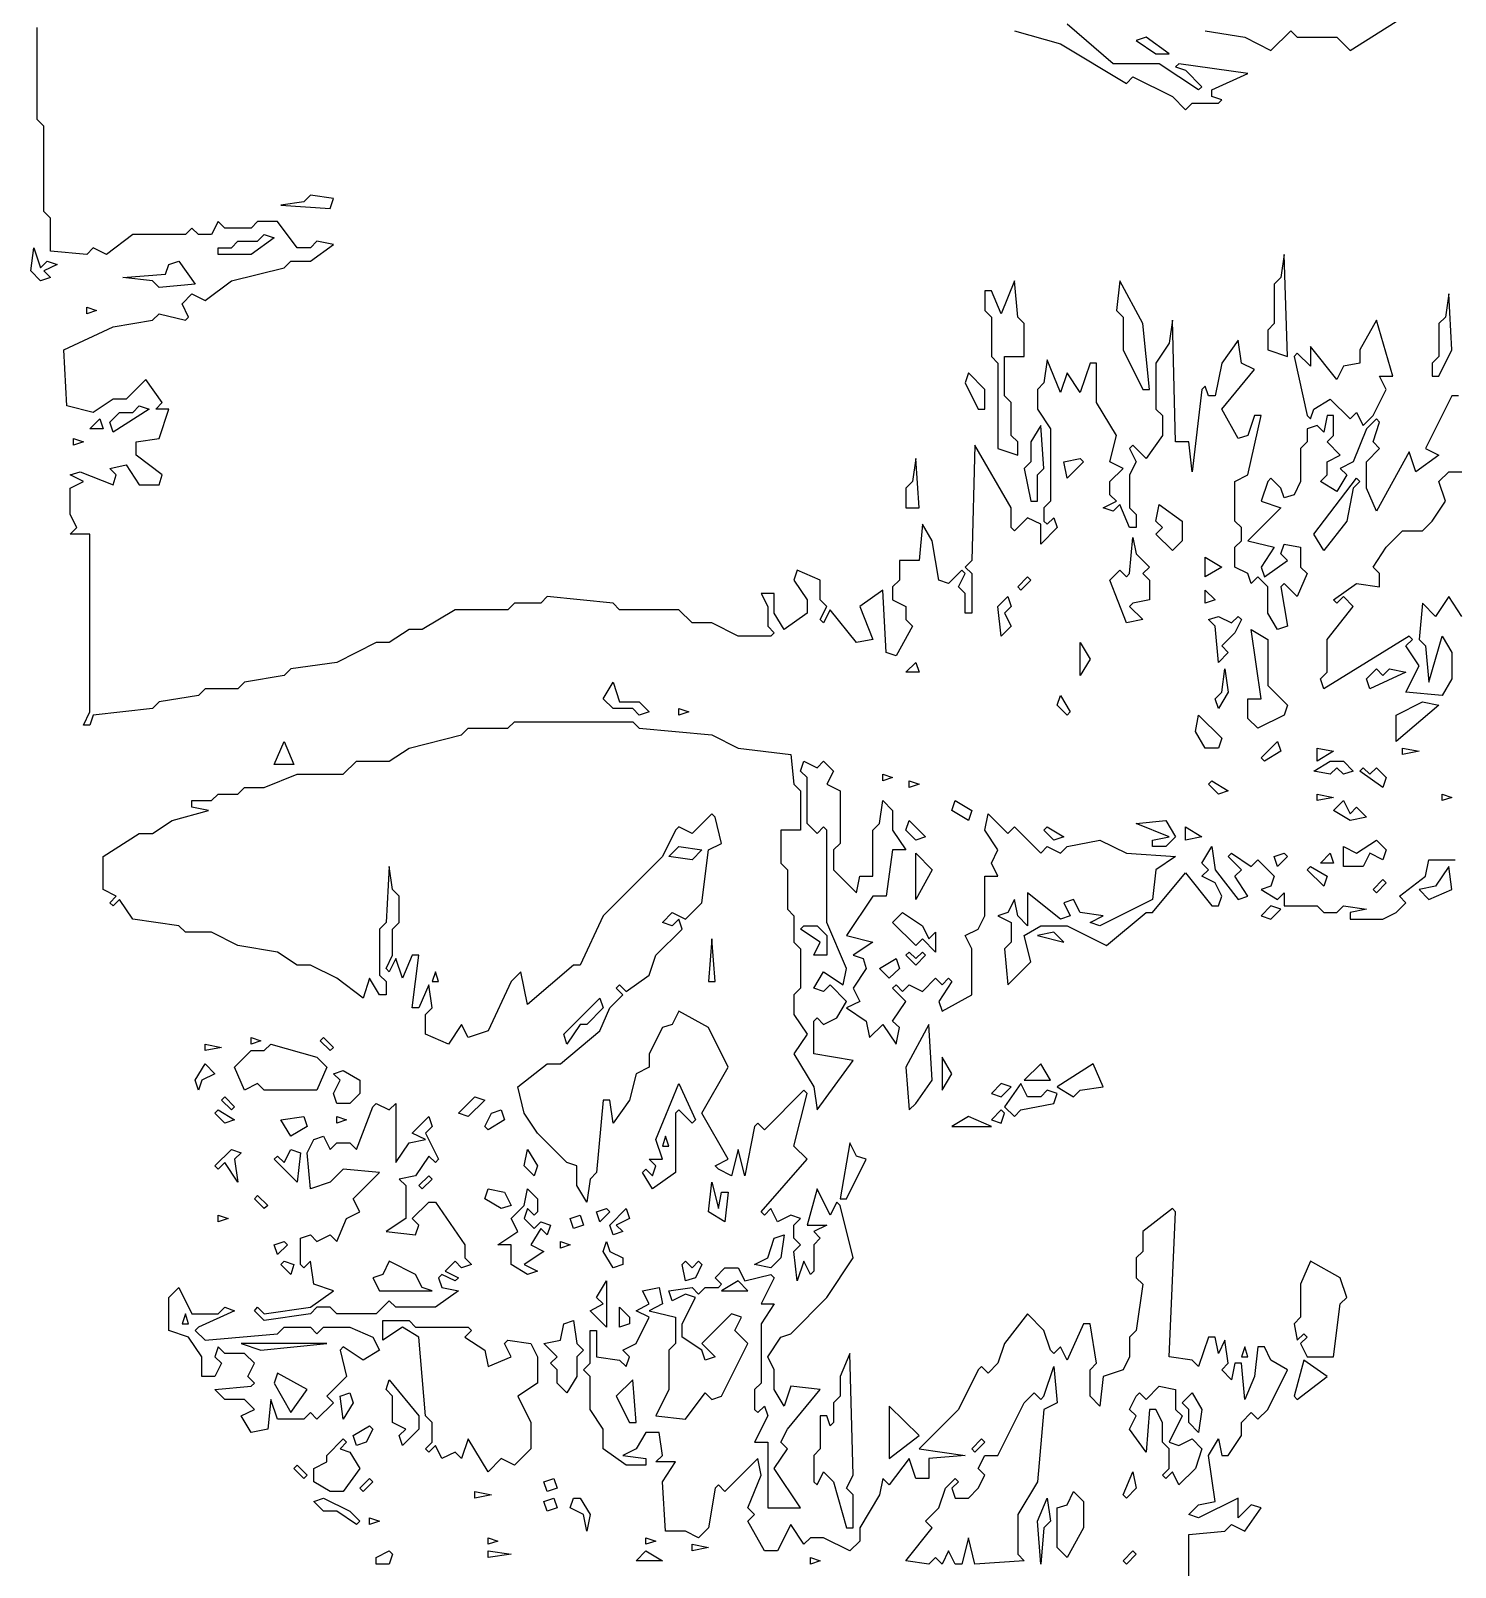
# Model space of a CAD drawing. Header units: millimetres. Extents: x -1861 to 1860, y -2 to 9002.
# Drawn here: x 72 to 1026, y 3272 to 4300 of the extents above; entities that cross this region are included whole.
import ezdxf

# ---------------------------------------------------------------- set-up
doc = ezdxf.new("R2010")
doc.units = ezdxf.units.MM
doc.layers.add('ALMOND-DRAW-PROFILE', color=7, linetype='Continuous', lineweight=25)

msp = doc.modelspace()

# ---------------------------------------------------------------- linework, layer by layer
at = {"layer": 'ALMOND-DRAW-PROFILE'}
for points in [[(858.3, 4299.7), (884.7, 4295.3), (902.3, 4286.4), (915.5, 4299.7), (919.9, 4295.3), (946.4, 4295.3), (955.2, 4286.4), (990.4, 4308.5)], [(1027.8, 4055.3), (1023.4, 4055.3), (1005.8, 4020.1), (1014.6, 4015.7), (999.2, 4004.6), (994.8, 4017.9), (972.8, 3978.2), (966.2, 3993.6), (966.2, 4011.3), (975, 4020.1), (970.6, 4024.5), (975, 4037.7), (972.8, 4039.9), (966.2, 4033.3), (957.4, 4011.3), (948.6, 4006.8), (953, 4002.4), (946.4, 3991.4), (935.4, 3998), (939.8, 4002.4), (939.8, 4011.3), (948.6, 4015.7), (939.8, 4024.5), (944.2, 4028.9), (944.2, 4042.1), (939.8, 4042.1), (937.6, 4031.1), (933.2, 4035.5), (926.5, 4033.3), (926.5, 4024.5), (922.1, 4020.1), (922.1, 3998), (917.7, 3989.2), (911.1, 3987), (908.9, 3993.6), (902.3, 4000.2), (900.1, 3998), (895.7, 3984.8), (908.9, 3980.4), (886.9, 3958.4), (904.5, 3954), (895.7, 3940.8), (897.9, 3934.2), (913.3, 3945.2), (908.9, 3949.6), (911.1, 3956.2), (922.1, 3954), (922.1, 3940.8), (926.5, 3936.4), (919.9, 3921), (911.1, 3929.8), (908.9, 3927.6), (913.3, 3901.2), (906.7, 3899), (900.1, 3910), (900.1, 3927.6), (893.5, 3934.2), (889.1, 3929.8), (886.9, 3936.4), (878.1, 3940.8), (878.1, 3954), (882.5, 3958.4), (882.5, 3967.2), (878.1, 3971.6), (878.1, 3998), (886.9, 4002.4), (895.7, 4042.1), (891.3, 4042.1), (886.9, 4028.9), (880.3, 4026.7), (869.3, 4046.5), (891.3, 4072.9), (882.5, 4077.3), (880.3, 4092.7), (869.3, 4077.3), (864.9, 4055.3), (860.5, 4055.3), (858.3, 4061.9), (856.1, 4059.7), (849.5, 4004.6), (847.3, 4024.5), (838.5, 4024.5), (836.3, 4105.9), (834.1, 4090.5), (825.3, 4077.3), (825.3, 4046.5), (829.7, 4042.1), (829.7, 4028.9), (818.7, 4013.5), (809.9, 4022.3), (807.7, 4020.1), (812.1, 4011.3), (807.7, 4002.4), (807.7, 3980.4), (812.1, 3976), (812.1, 3967.2), (807.7, 3967.2), (801.1, 3982.6), (796.7, 3978.2), (790, 3980.4), (798.9, 3984.8), (794.5, 3989.2), (794.5, 3998), (803.3, 4006.8), (794.5, 4011.3), (798.9, 4028.9), (785.6, 4050.9), (785.6, 4077.3), (781.2, 4077.3), (774.6, 4057.5), (765.8, 4070.7), (761.4, 4057.5), (752.6, 4079.5), (750.4, 4064.1), (746, 4059.7), (746, 4046.5), (754.8, 4033.3), (754.8, 3984.8), (750.4, 3980.4), (750.4, 3971.6), (752.6, 3969.4), (757, 3973.8), (759.2, 3967.2), (748.2, 3956.2), (748.2, 3969.4), (739.4, 3973.8), (730.6, 3965), (728.4, 3967.2), (728.4, 3980.4), (704.2, 4022.3), (702, 3945.2), (697.6, 3940.8), (702, 3936.4), (702, 3910), (697.6, 3910), (697.6, 3923.2), (693.2, 3927.6), (697.6, 3936.4), (695.4, 3938.6), (686.6, 3929.8), (680, 3932), (675.6, 3958.4), (669, 3969.4), (666.8, 3945.2), (653.6, 3945.2), (653.6, 3932), (649.1, 3927.6), (649.1, 3918.8), (658, 3914.4), (658, 3905.6), (662.4, 3901.2), (651.4, 3881.4), (644.7, 3883.6), (642.5, 3925.4), (627.1, 3914.4), (635.9, 3892.4), (624.9, 3890.2), (607.3, 3912.2), (602.9, 3903.4), (600.7, 3905.6), (605.1, 3914.4), (600.7, 3918.8), (600.7, 3932), (585.3, 3938.6), (583.1, 3932), (591.9, 3918.8), (591.9, 3910), (576.5, 3899), (569.9, 3910), (569.9, 3923.2), (561.1, 3923.2), (565.5, 3914.4), (565.5, 3901.2), (569.9, 3896.8), (567.7, 3894.6), (545.7, 3894.6), (528.1, 3903.4), (514.9, 3903.4), (506, 3912.2), (466.4, 3912.2), (462, 3916.6), (418, 3921), (413.6, 3916.6), (396, 3916.6), (391.6, 3912.2), (356.3, 3912.2), (334.3, 3899), (325.5, 3899), (312.3, 3890.2), (303.5, 3890.2), (277.1, 3877), (246.3, 3872.6), (241.9, 3868.2), (215.4, 3863.7), (211, 3859.3), (189, 3859.3), (184.6, 3854.9), (158.2, 3850.5), (153.8, 3846.1), (114.2, 3841.7), (112, 3835.1), (107.6, 3835.1), (112, 3843.9), (112, 3962.8), (98.8, 3962.8), (103.2, 3967.2), (98.8, 3976), (98.8, 3993.6), (107.6, 3998), (98.8, 4002.4), (105.4, 4004.6), (127.4, 3995.8), (129.6, 4002.4), (125.2, 4006.8), (136.2, 4009.1), (145, 3995.8), (158.2, 3995.8), (160.4, 4002.4), (142.8, 4015.7), (142.8, 4024.5), (158.2, 4026.7), (164.8, 4046.5), (156, 4046.5), (160.4, 4050.9), (149.4, 4066.3), (136.2, 4053.1), (127.4, 4053.1), (114.2, 4044.3), (96.6, 4048.7), (94.4, 4086.1), (127.4, 4101.5), (153.8, 4105.9), (158.2, 4110.3), (175.8, 4105.9), (178, 4108.1), (173.6, 4116.9), (180.2, 4123.5), (189, 4119.1), (206.6, 4132.3), (241.9, 4141.1), (246.3, 4145.5), (259.5, 4145.5), (274.9, 4156.6), (263.9, 4158.8), (259.5, 4154.4), (250.7, 4154.4), (237.5, 4172), (224.2, 4172), (219.8, 4167.6), (202.2, 4167.6), (197.8, 4172), (193.4, 4163.2), (184.6, 4163.2), (180.2, 4167.6), (175.8, 4163.2), (140.6, 4163.2), (123, 4150), (114.2, 4154.4), (109.8, 4150), (85.5, 4152.2), (85.5, 4174.2), (81.1, 4178.6), (81.1, 4235.8), (76.7, 4240.2), (76.7, 4301.9)], [(730.6, 4299.7), (761.4, 4290.9), (805.5, 4264.4), (809.9, 4268.8), (836.3, 4255.6), (845.1, 4246.8), (849.5, 4251.2), (867.1, 4251.2), (869.3, 4253.4), (862.7, 4255.6), (862.7, 4260), (886.9, 4271), (840.7, 4277.6), (838.5, 4275.4), (845.1, 4273.2), (856.1, 4262.2), (853.9, 4260), (827.5, 4277.6), (796.7, 4277.6), (765.8, 4304.1)], [(1030, 3907.8), (1021.2, 3921), (1012.4, 3907.8), (1003.6, 3916.6), (1001.4, 3892.4), (1005.8, 3888), (1008, 3863.7), (1016.8, 3894.6), (1023.4, 3883.6), (1023.4, 3865.9), (1016.8, 3854.9), (992.6, 3857.1), (1001.4, 3874.8), (992.6, 3888), (997, 3892.4), (994.8, 3894.6), (937.6, 3859.3), (935.4, 3865.9), (939.8, 3870.4), (939.8, 3892.4), (957.4, 3914.4), (950.8, 3921), (946.4, 3916.6), (944.2, 3918.8), (959.6, 3929.8), (975, 3927.6), (975, 3936.4), (970.6, 3940.8), (979.4, 3954), (990.4, 3965), (1003.6, 3965), (1010.2, 3971.6), (1019, 3984.8), (1014.6, 3998), (1021.2, 4004.6), (1030, 4004.6)], [(847.3, 3258.3), (847.3, 3293.5), (871.5, 3295.7), (875.9, 3300.1), (884.7, 3295.7), (895.7, 3311.2), (889.1, 3313.4), (880.3, 3304.5), (880.3, 3317.8), (853.9, 3304.5), (847.3, 3306.8), (853.9, 3313.4), (864.9, 3315.6), (860.5, 3346.4), (867.1, 3357.4), (869.3, 3346.4), (873.7, 3346.4), (882.5, 3359.6), (882.5, 3368.4), (889.1, 3375), (893.5, 3370.6), (900.1, 3377.2), (913.3, 3403.6), (902.3, 3410.2), (897.9, 3419), (893.5, 3419), (891.3, 3399.2), (884.7, 3383.8), (882.5, 3408), (878.1, 3408), (875.9, 3397), (869.3, 3403.6), (873.7, 3408), (871.5, 3423.4), (867.1, 3414.6), (864.9, 3425.6), (860.5, 3425.6), (853.9, 3405.8), (849.5, 3410.2), (834.1, 3412.4), (838.5, 3509.3), (836.3, 3511.5), (816.5, 3496.1), (816.5, 3482.9), (812.1, 3478.5), (812.1, 3465.3), (816.5, 3460.9), (812.1, 3430), (807.7, 3425.6), (807.7, 3412.4), (803.3, 3403.6), (790, 3399.2), (787.8, 3379.4), (781.2, 3386), (781.2, 3403.6), (785.6, 3408), (781.2, 3434.4), (776.8, 3434.4), (765.8, 3410.2), (761.4, 3419), (757, 3414.6), (754.8, 3416.8), (750.4, 3430), (739.4, 3441), (724, 3421.2), (719.6, 3408), (713, 3401.4), (708.6, 3405.8), (706.4, 3403.6), (693.2, 3377.2), (666.8, 3350.8), (697.6, 3346.4), (673.4, 3344.2), (673.4, 3331), (664.6, 3331), (660.2, 3344.2), (646.9, 3326.6), (642.5, 3331), (640.3, 3320), (627.1, 3297.9), (627.1, 3289.1), (620.5, 3282.5), (602.9, 3291.3), (594.1, 3291.3), (589.7, 3286.9), (580.9, 3300.1), (572.1, 3282.5), (563.3, 3282.5), (552.3, 3302.3), (556.7, 3306.8), (552.3, 3311.2), (561.1, 3333.2), (558.9, 3344.2), (536.9, 3322.2), (532.5, 3326.6), (530.3, 3324.4), (525.9, 3297.9), (519.3, 3291.3), (510.5, 3295.7), (497.2, 3295.7), (495, 3328.8), (503.8, 3342), (490.6, 3342), (495, 3346.4), (492.8, 3361.8), (484, 3361.8), (477.4, 3350.8), (468.6, 3346.4), (484, 3344.2), (484, 3339.8), (470.8, 3339.8), (455.4, 3350.8), (455.4, 3364), (446.6, 3377.2), (446.6, 3399.2), (442.2, 3403.6), (446.6, 3408), (446.6, 3430), (451, 3430), (451, 3412.4), (466.4, 3410.2), (470.8, 3405.8), (473, 3412.4), (468.6, 3416.8), (477.4, 3421.2), (486.2, 3438.8), (477.4, 3443.2), (486.2, 3447.7), (481.8, 3456.5), (492.8, 3458.7), (495, 3447.7), (486.2, 3443.2), (503.8, 3438.8), (503.8, 3421.2), (499.4, 3416.8), (499.4, 3390.4), (490.6, 3372.8), (510.5, 3370.6), (523.7, 3388.2), (528.1, 3383.8), (534.7, 3386), (552.3, 3421.2), (543.5, 3430), (547.9, 3438.8), (541.3, 3441), (521.5, 3421.2), (530.3, 3412.4), (523.7, 3410.2), (521.5, 3416.8), (508.2, 3425.6), (508.2, 3434.4), (517.1, 3452.1), (510.5, 3454.3), (501.6, 3449.9), (499.4, 3456.5), (514.9, 3458.7), (519.3, 3454.3), (523.7, 3458.7), (532.5, 3458.7), (534.7, 3460.9), (530.3, 3465.3), (536.9, 3471.9), (545.7, 3471.9), (550.1, 3463.1), (567.7, 3467.5), (569.9, 3465.3), (561.1, 3447.7), (569.9, 3447.7), (561.1, 3434.4), (561.1, 3394.8), (556.7, 3390.4), (556.7, 3377.2), (558.9, 3375), (563.3, 3379.4), (565.5, 3372.8), (556.7, 3355.2), (565.5, 3355.2), (565.5, 3311.2), (587.5, 3311.2), (569.9, 3337.6), (578.7, 3350.8), (574.3, 3355.2), (578.7, 3364), (600.7, 3390.4), (580.9, 3392.6), (576.5, 3379.4), (569.9, 3390.4), (569.9, 3403.6), (565.5, 3412.4), (574.3, 3425.6), (580.9, 3427.8), (605.1, 3452.1), (622.7, 3478.5), (613.9, 3513.7), (611.7, 3515.9), (607.3, 3507.1), (598.5, 3524.7), (591.9, 3500.5), (605.1, 3500.5), (596.3, 3496.1), (600.7, 3491.7), (596.3, 3487.3), (596.3, 3469.7), (594.1, 3467.5), (589.7, 3476.3), (585.3, 3463.1), (583.1, 3482.9), (587.5, 3487.3), (583.1, 3491.7), (583.1, 3500.5), (587.5, 3504.9), (580.9, 3507.1), (572.1, 3502.7), (567.7, 3511.5), (563.3, 3507.1), (561.1, 3509.3), (591.9, 3544.5), (583.1, 3553.3), (591.9, 3588.6), (589.7, 3590.8), (563.3, 3564.3), (558.9, 3568.7), (556.7, 3566.5), (550.1, 3533.5), (545.7, 3551.1), (541.3, 3533.5), (532.5, 3537.9), (530.3, 3540.1), (539.1, 3544.5), (521.5, 3575.3), (539.1, 3606.2), (525.9, 3632.6), (506, 3643.6), (501.6, 3634.8), (495, 3632.6), (486.2, 3615), (486.2, 3606.2), (477.4, 3601.8), (473, 3584.1), (462, 3568.7), (459.8, 3584.1), (455.4, 3584.1), (451, 3535.7), (446.6, 3531.3), (444.4, 3515.9), (437.8, 3526.9), (437.8, 3540.1), (431.2, 3542.3), (411.4, 3562.1), (402.6, 3575.3), (398.2, 3593), (418, 3608.4), (426.8, 3608.4), (453.2, 3630.4), (459.8, 3645.8), (468.6, 3654.6), (464.2, 3659), (466.4, 3661.2), (470.8, 3656.8), (486.2, 3667.8), (490.6, 3681), (508.2, 3698.6), (506, 3705.2), (501.6, 3700.8), (495, 3703), (501.6, 3709.6), (510.5, 3705.2), (521.5, 3716.2), (525.9, 3751.5), (534.7, 3755.9), (530.3, 3773.5), (528.1, 3775.7), (514.9, 3762.5), (506, 3766.9), (503.8, 3764.7), (495, 3747.1), (455.4, 3707.4), (440, 3674.4), (435.6, 3674.4), (404.8, 3648), (400.4, 3670), (393.8, 3663.4), (378.4, 3630.4), (365.1, 3626), (360.7, 3634.8), (351.9, 3621.6), (336.5, 3628.2), (336.5, 3641.4), (340.9, 3645.8), (338.7, 3661.2), (332.1, 3645.8), (327.7, 3645.8), (332.1, 3681), (327.7, 3681), (321.1, 3665.6), (316.7, 3678.8), (312.3, 3670), (310.1, 3672.2), (314.5, 3681), (314.5, 3698.6), (318.9, 3703), (318.9, 3720.6), (314.5, 3725), (312.3, 3740.5), (310.1, 3703), (305.7, 3698.6), (305.7, 3667.8), (310.1, 3663.4), (310.1, 3654.6), (305.7, 3654.6), (299.1, 3665.6), (294.7, 3652.4), (277.1, 3665.6), (259.5, 3674.4), (250.7, 3674.4), (237.5, 3683.2), (211, 3687.6), (193.4, 3696.4), (175.8, 3696.4), (171.4, 3700.8), (140.6, 3705.2), (131.8, 3718.4), (127.4, 3714), (125.2, 3716.2), (129.6, 3720.6), (120.8, 3725), (120.8, 3747.1), (145, 3762.5), (153.8, 3762.5), (167, 3771.3), (191.2, 3777.9), (180.2, 3780.1), (180.2, 3784.5), (193.4, 3784.5), (197.8, 3788.9), (211, 3788.9), (215.4, 3793.3), (228.6, 3793.3), (250.7, 3802.1), (281.5, 3802.1), (290.3, 3810.9), (312.3, 3810.9), (325.5, 3819.7), (360.7, 3828.5), (365.1, 3832.9), (391.6, 3832.9), (396, 3837.3), (475.2, 3837.3), (479.6, 3832.9), (528.1, 3828.5), (545.7, 3819.7), (580.9, 3815.3), (583.1, 3795.5), (587.5, 3791.1), (587.5, 3764.7), (574.3, 3764.7), (574.3, 3742.7), (578.7, 3738.3), (578.7, 3711.8), (583.1, 3707.4), (583.1, 3689.8), (587.5, 3685.4), (587.5, 3659), (583.1, 3654.6), (583.1, 3641.4), (591.9, 3628.2), (583.1, 3615), (596.3, 3593), (598.5, 3577.5), (622.7, 3610.6), (596.3, 3615), (596.3, 3637), (598.5, 3639.2), (602.9, 3634.8), (611.7, 3639.2), (618.3, 3650.2), (607.3, 3661.2), (602.9, 3656.8), (596.3, 3659), (602.9, 3670), (616.1, 3661.2), (618.3, 3672.2), (605.1, 3703), (605.1, 3764.7), (602.9, 3766.9), (598.5, 3762.5), (591.9, 3769.1), (591.9, 3799.9), (587.5, 3804.3), (589.7, 3810.9), (598.5, 3806.5), (602.9, 3810.9), (609.5, 3804.3), (605.1, 3795.5), (613.9, 3791.1), (613.9, 3755.9), (609.5, 3751.5), (609.5, 3738.3), (624.9, 3722.8), (627.1, 3733.9), (635.9, 3733.9), (635.9, 3764.7), (640.3, 3769.1), (642.5, 3784.5), (649.1, 3777.9), (649.1, 3764.7), (658, 3751.5), (649.1, 3751.5), (644.7, 3720.6), (635.9, 3720.6), (618.3, 3694.2), (635.9, 3689.8), (622.7, 3681), (629.3, 3678.8), (631.5, 3672.2), (622.7, 3659), (627.1, 3650.2), (618.3, 3645.8), (631.5, 3637), (633.7, 3626), (642.5, 3634.8), (651.4, 3621.6), (653.6, 3632.6), (649.1, 3637), (658, 3650.2), (649.1, 3659), (651.4, 3661.2), (655.8, 3656.8), (660.2, 3661.2), (669, 3656.8), (677.8, 3665.6), (682.2, 3661.2), (686.6, 3665.6), (688.8, 3663.4), (680, 3650.2), (682.2, 3643.6), (702, 3654.6), (702, 3685.4), (697.6, 3694.2), (706.4, 3698.6), (710.8, 3707.4), (710.8, 3733.9), (719.6, 3733.9), (715.2, 3742.7), (719.6, 3751.5), (710.8, 3764.7), (713, 3775.7), (726.2, 3762.5), (730.6, 3766.9), (748.2, 3749.3), (752.6, 3753.7), (761.4, 3749.3), (765.8, 3753.7), (787.8, 3758.1), (805.5, 3749.3), (838.5, 3747.1), (825.3, 3738.3), (823.1, 3718.4), (787.8, 3700.8), (781.2, 3703), (790, 3707.4), (774.6, 3709.6), (770.2, 3718.4), (763.6, 3716.2), (768, 3707.4), (761.4, 3705.2), (739.4, 3722.8), (739.4, 3700.8), (732.8, 3707.4), (730.6, 3718.4), (726.2, 3709.6), (719.6, 3707.4), (728.4, 3703), (728.4, 3689.8), (724, 3685.4), (726.2, 3661.2), (741.6, 3676.6), (737.2, 3694.2), (748.2, 3700.8), (765.8, 3700.8), (792.3, 3687.6), (818.7, 3709.6), (823.1, 3709.6), (845.1, 3736.1), (862.7, 3714), (867.1, 3714), (869.3, 3720.6), (864.9, 3729.5), (856.1, 3733.9), (860.5, 3738.3), (856.1, 3742.7), (862.7, 3753.7), (864.9, 3738.3), (880.3, 3718.4), (886.9, 3720.6), (878.1, 3733.9), (882.5, 3738.3), (873.7, 3747.1), (875.9, 3749.3), (889.1, 3740.5), (893.5, 3744.9), (904.5, 3733.9), (902.3, 3727.3), (895.7, 3725), (906.7, 3718.4), (911.1, 3722.8), (911.1, 3714), (933.2, 3714), (937.6, 3709.6), (946.4, 3709.6), (950.8, 3714), (966.2, 3711.8), (955.2, 3709.6), (955.2, 3705.2), (977.2, 3705.2), (986, 3709.6), (992.6, 3716.2), (988.2, 3720.6), (1005.8, 3733.9), (1008, 3744.9), (1025.6, 3744.9)]]:
    msp.add_lwpolyline(points, dxfattribs=at)
for points in [[(825.3, 4284.2), (834.1, 4284.2), (818.7, 4295.3), (812.1, 4293.1)], [(239.7, 4183), (272.7, 4180.8), (274.9, 4187.4), (259.5, 4189.6), (255.1, 4185.2)], [(78.9, 4132.3), (72.3, 4138.9), (74.5, 4154.4), (78.9, 4141.1), (83.3, 4145.5), (90, 4143.3), (81.1, 4138.9), (85.5, 4134.5)], [(197.8, 4150), (197.8, 4154.4), (206.6, 4154.4), (211, 4158.8), (224.2, 4158.8), (228.6, 4163.2), (235.3, 4161), (219.8, 4150)], [(158.2, 4127.9), (153.8, 4132.3), (134, 4134.5), (162.6, 4136.7), (164.8, 4143.3), (171.4, 4145.5), (182.4, 4130.1)], [(913.3, 4081.7), (911.1, 4150), (908.9, 4134.5), (904.5, 4130.1), (904.5, 4103.7), (900.1, 4099.3), (900.1, 4086.1)], [(732.8, 4015.7), (732.8, 4024.5), (728.4, 4028.9), (728.4, 4050.9), (724, 4055.3), (724, 4081.7), (737.2, 4081.7), (737.2, 4103.7), (732.8, 4108.1), (730.6, 4132.3), (721.8, 4110.3), (715.2, 4125.7), (710.8, 4125.7), (710.8, 4112.5), (715.2, 4108.1), (715.2, 4081.7), (719.6, 4077.3), (719.6, 4020.1)], [(816.5, 4059.7), (820.9, 4059.7), (816.5, 4103.7), (801.1, 4132.3), (798.9, 4112.5), (803.3, 4108.1), (803.3, 4086.1)], [(1010.2, 4068.5), (1014.6, 4068.5), (1023.4, 4086.1), (1021.2, 4123.5), (1019, 4108.1), (1014.6, 4103.7), (1014.6, 4081.7), (1010.2, 4077.3)], [(109.8, 4110.3), (109.8, 4114.7), (116.4, 4112.5)], [(964, 4035.5), (970.6, 4042.1), (979.4, 4059.7), (975, 4068.5), (983.8, 4068.5), (972.8, 4105.9), (961.8, 4086.1), (961.8, 4077.3), (950.8, 4075.1), (946.4, 4066.3), (928.7, 4088.3), (928.7, 4075.1), (919.9, 4083.9), (917.7, 4081.7), (926.5, 4042.1), (928.7, 4039.9), (930.9, 4046.5), (942, 4053.1), (955.2, 4039.9), (959.6, 4044.3)], [(706.4, 4046.5), (710.8, 4046.5), (710.8, 4059.7), (699.8, 4070.7), (697.6, 4064.1)], [(127.4, 4031.1), (125.2, 4037.7), (131.8, 4044.3), (140.6, 4044.3), (145, 4048.7), (151.6, 4046.5)], [(112, 4033.3), (118.6, 4039.9), (120.8, 4033.3)], [(741.6, 3984.8), (746, 3984.8), (746, 4002.4), (750.4, 4006.8), (748.2, 4035.5), (741.6, 4024.5), (741.6, 4011.3), (737.2, 4006.8)], [(101, 4022.3), (101, 4026.7), (107.6, 4024.5)], [(658, 3980.4), (666.8, 3980.4), (664.6, 4013.5), (662.4, 3998), (658, 3993.6)], [(765.8, 4000.2), (763.6, 4011.3), (774.6, 4013.5), (776.8, 4011.3)], [(937.6, 3951.8), (930.9, 3962.8), (959.6, 4000.2), (961.8, 3998), (957.4, 3993.6), (953, 3971.6)], [(836.3, 3951.8), (825.3, 3962.8), (829.7, 3967.2), (825.3, 3971.6), (827.5, 3982.6), (842.9, 3971.6), (842.9, 3958.4)], [(805.5, 3903.4), (794.5, 3932), (801.1, 3938.6), (805.5, 3934.2), (807.7, 3936.4), (809.9, 3960.6), (812.1, 3949.6), (820.9, 3940.8), (816.5, 3936.4), (820.9, 3932), (820.9, 3918.8), (809.9, 3916.6), (807.7, 3914.4), (816.5, 3905.6)], [(858.3, 3934.2), (858.3, 3947.4), (869.3, 3940.8)], [(735, 3925.4), (732.8, 3927.6), (739.4, 3934.2), (741.6, 3932)], [(721.8, 3894.6), (719.6, 3914.4), (726.2, 3921), (728.4, 3914.4), (724, 3910), (728.4, 3901.2)], [(858.3, 3916.6), (858.3, 3925.4), (864.9, 3918.8)], [(867.1, 3877), (864.9, 3901.2), (860.5, 3905.6), (867.1, 3907.8), (875.9, 3903.4), (880.3, 3907.8), (882.5, 3905.6), (878.1, 3896.8), (869.3, 3888), (873.7, 3883.6)], [(893.5, 3832.9), (886.9, 3839.5), (886.9, 3852.7), (895.7, 3852.7), (889.1, 3899), (900.1, 3892.4), (900.1, 3861.5), (913.3, 3848.3), (911.1, 3841.7)], [(774.6, 3868.2), (774.6, 3890.2), (781.2, 3879.2)], [(658, 3870.4), (664.6, 3877), (666.8, 3870.4)], [(867.1, 3846.1), (864.9, 3852.7), (869.3, 3857.1), (871.5, 3872.6), (873.7, 3857.1)], [(968.4, 3859.3), (966.2, 3865.9), (972.8, 3872.6), (977.2, 3868.2), (981.6, 3872.6), (992.6, 3870.4)], [(479.6, 3841.7), (475.2, 3846.1), (462, 3846.1), (455.4, 3852.7), (462, 3863.7), (466.4, 3850.5), (479.6, 3850.5), (486.2, 3843.9)], [(506, 3841.7), (506, 3846.1), (512.7, 3843.9)], [(765.8, 3841.7), (759.2, 3848.3), (761.4, 3854.9), (768, 3843.9)], [(986, 3824.1), (986, 3841.7), (1003.6, 3850.5), (1014.6, 3848.3)], [(858.3, 3819.7), (851.7, 3830.7), (853.9, 3841.7), (869.3, 3826.3), (867.1, 3819.7)], [(235.3, 3808.7), (241.9, 3824.1), (248.5, 3808.7)], [(897.9, 3810.9), (895.7, 3813.1), (906.7, 3824.1), (908.9, 3817.5)], [(933.2, 3810.9), (933.2, 3819.7), (944.2, 3817.5)], [(990.4, 3815.3), (990.4, 3819.7), (1001.4, 3817.5)], [(930.9, 3804.3), (942, 3810.9), (950.8, 3810.9), (957.4, 3804.3), (950.8, 3802.1), (946.4, 3806.5), (942, 3802.1)], [(977.2, 3793.3), (961.8, 3804.3), (964, 3806.5), (968.4, 3802.1), (972.8, 3806.5), (979.4, 3799.9)], [(642.5, 3797.7), (642.5, 3802.1), (649.1, 3799.9)], [(660.2, 3793.3), (660.2, 3797.7), (666.8, 3795.5)], [(867.1, 3788.9), (860.5, 3795.5), (862.7, 3797.7), (873.7, 3791.1)], [(699.8, 3771.3), (688.8, 3777.9), (691, 3784.5), (702, 3777.9)], [(933.2, 3784.5), (933.2, 3788.9), (944.2, 3786.7)], [(955.2, 3771.3), (944.2, 3777.9), (950.8, 3784.5), (955.2, 3775.7), (959.6, 3780.1), (966.2, 3773.5)], [(1016.8, 3784.5), (1016.8, 3788.9), (1023.4, 3786.7)], [(664.6, 3758.1), (658, 3764.7), (660.2, 3771.3), (671.2, 3760.3)], [(757, 3758.1), (750.4, 3764.7), (752.6, 3766.9), (763.6, 3760.3)], [(823.1, 3753.7), (823.1, 3758.1), (834.1, 3760.3), (812.1, 3769.1), (831.9, 3771.3), (838.5, 3760.3), (831.9, 3753.7)], [(845.1, 3758.1), (845.1, 3766.9), (856.1, 3760.3)], [(499.4, 3747.1), (506, 3753.7), (521.5, 3751.5), (514.9, 3744.9)], [(950.8, 3740.5), (950.8, 3753.7), (959.6, 3749.3), (972.8, 3758.1), (979.4, 3751.5), (977.2, 3744.9), (968.4, 3749.3), (964, 3740.5)], [(664.6, 3718.4), (664.6, 3749.3), (675.6, 3738.3)], [(906.7, 3740.5), (904.5, 3747.1), (911.1, 3749.3), (913.3, 3747.1)], [(935.4, 3742.7), (942, 3749.3), (944.2, 3742.7)], [(937.6, 3727.3), (926.5, 3738.3), (928.7, 3740.5), (939.8, 3733.9)], [(1008, 3718.4), (1023.4, 3725), (1021.2, 3740.5), (1012.4, 3727.3), (1001.4, 3725)], [(972.8, 3722.8), (970.6, 3725), (977.2, 3731.7), (979.4, 3729.5)], [(895.7, 3707.4), (902.3, 3705.2), (908.9, 3711.8), (902.3, 3714)], [(677.8, 3683.2), (669, 3692), (664.6, 3687.6), (649.1, 3703), (655.8, 3709.6), (669, 3700.8), (673.4, 3692), (677.8, 3696.4)], [(525.9, 3663.4), (530.3, 3663.4), (528.1, 3692)], [(596.3, 3681), (600.7, 3689.8), (587.5, 3698.6), (589.7, 3700.8), (598.5, 3700.8), (605.1, 3694.2), (605.1, 3681)], [(763.6, 3689.8), (757, 3696.4), (746, 3694.2)], [(664.6, 3674.4), (658, 3681), (660.2, 3683.2), (664.6, 3678.8), (669, 3683.2), (671.2, 3681)], [(646.9, 3665.6), (640.3, 3672.2), (651.4, 3678.8), (653.6, 3672.2)], [(340.9, 3663.4), (345.3, 3663.4), (343.1, 3670)], [(431.2, 3621.6), (429, 3628.2), (453.2, 3652.4), (455.4, 3645.8), (444.4, 3634.8), (440, 3634.8)], [(660.2, 3577.5), (664.6, 3581.9), (675.6, 3597.4), (673.4, 3634.8), (658, 3606.2)], [(189, 3617.2), (189, 3621.6), (200, 3619.4)], [(215.4, 3590.8), (208.8, 3606.2), (219.8, 3617.2), (228.6, 3617.2), (233.1, 3621.6), (263.9, 3612.8), (270.5, 3606.2), (263.9, 3590.8), (228.6, 3590.8), (224.2, 3595.2)], [(219.8, 3621.6), (219.8, 3626), (226.4, 3623.8)], [(272.7, 3617.2), (266.1, 3623.8), (268.3, 3626), (274.9, 3619.4)], [(682.2, 3590.8), (688.8, 3601.8), (682.2, 3612.8)], [(184.6, 3590.8), (182.4, 3597.4), (189, 3608.4), (195.6, 3601.8), (186.8, 3597.4)], [(277.1, 3581.9), (274.9, 3588.6), (279.3, 3597.4), (274.9, 3601.8), (281.5, 3604), (292.5, 3597.4), (292.5, 3588.6), (285.9, 3581.9)], [(737.2, 3597.4), (754.8, 3597.4), (748.2, 3608.4)], [(770.2, 3586.4), (774.6, 3590.8), (790, 3593), (783.4, 3608.4), (759.2, 3593)], [(488.4, 3524.7), (481.8, 3535.7), (484, 3537.9), (488.4, 3533.5), (490.6, 3540.1), (486.2, 3544.5), (495, 3544.5), (490.6, 3557.7), (506, 3595.2), (517.1, 3570.9), (514.9, 3568.7), (506, 3577.5), (503.8, 3575.3), (503.8, 3535.7)], [(715.2, 3588.6), (721.8, 3586.4), (728.4, 3593), (721.8, 3595.2)], [(730.6, 3573.1), (735, 3577.5), (757, 3581.9), (759.2, 3588.6), (752.6, 3590.8), (748.2, 3586.4), (739.4, 3586.4), (735, 3595.2), (724, 3579.7)], [(206.6, 3577.5), (200, 3584.1), (202.2, 3586.4), (208.8, 3579.7)], [(228.6, 3436.6), (222, 3443.2), (224.2, 3445.5), (228.6, 3441), (259.5, 3445.5), (274.9, 3456.5), (261.7, 3460.9), (259.5, 3476.3), (255.1, 3471.9), (252.9, 3474.1), (252.9, 3491.7), (259.5, 3493.9), (263.9, 3489.5), (272.7, 3493.9), (277.1, 3489.5), (283.7, 3504.9), (292.5, 3509.3), (288.1, 3518.1), (305.7, 3535.7), (281.5, 3537.9), (272.7, 3529.1), (259.5, 3524.7), (257.3, 3548.9), (261.7, 3557.7), (268.3, 3559.9), (272.7, 3551.1), (277.1, 3555.5), (285.9, 3555.5), (290.3, 3551.1), (301.3, 3579.7), (303.5, 3581.9), (312.3, 3577.5), (316.7, 3581.9), (316.7, 3542.3), (325.5, 3555.5), (336.5, 3557.7), (327.7, 3562.1), (338.7, 3573.1), (340.9, 3566.5), (336.5, 3562.1), (345.3, 3544.5), (343.1, 3542.3), (338.7, 3546.7), (329.9, 3533.5), (318.9, 3531.3), (323.3, 3526.9), (323.3, 3504.9), (310.1, 3496.1), (329.9, 3493.9), (332.1, 3500.5), (327.7, 3504.9), (338.7, 3515.9), (343.1, 3515.9), (362.9, 3487.3), (362.9, 3478.5), (367.3, 3474.1), (360.7, 3471.9), (356.3, 3476.3), (349.7, 3469.7), (358.5, 3465.3), (356.3, 3463.1), (347.5, 3467.5), (345.3, 3465.3), (347.5, 3458.7), (358.5, 3456.5), (343.1, 3445.5), (316.7, 3445.5), (312.3, 3449.9), (303.5, 3441), (277.1, 3441), (272.7, 3445.5), (263.9, 3445.5), (259.5, 3441)], [(358.5, 3575.3), (369.6, 3586.4), (376.2, 3584.1), (365.1, 3573.1)], [(202.2, 3568.7), (195.6, 3575.3), (197.8, 3577.5), (208.8, 3570.9)], [(246.3, 3559.9), (239.7, 3570.9), (255.1, 3573.1), (257.3, 3566.5)], [(277.1, 3568.7), (277.1, 3573.1), (283.7, 3570.9)], [(378.4, 3564.3), (376.2, 3566.5), (380.6, 3575.3), (387.2, 3577.5), (389.4, 3570.9)], [(688.8, 3566.5), (715.2, 3566.5), (699.8, 3573.1)], [(715.2, 3570.9), (721.8, 3568.7), (724, 3575.3), (721.8, 3577.5)], [(495, 3553.3), (499.4, 3553.3), (497.2, 3559.9)], [(211, 3529.1), (202.2, 3542.3), (197.8, 3537.9), (195.6, 3540.1), (206.6, 3551.1), (213.2, 3548.9), (208.8, 3544.5)], [(250.7, 3529.1), (235.3, 3544.5), (237.5, 3546.7), (241.9, 3542.3), (246.3, 3551.1), (252.9, 3548.9)], [(409.2, 3533.5), (402.6, 3540.1), (404.8, 3551.1), (411.4, 3540.1)], [(613.9, 3518.1), (618.3, 3518.1), (631.5, 3544.5), (624.9, 3546.7), (620.5, 3555.5)], [(334.3, 3524.7), (332.1, 3526.9), (338.7, 3533.5), (340.9, 3531.3)], [(536.9, 3502.7), (525.9, 3509.3), (528.1, 3529.1), (532.5, 3511.5), (534.7, 3522.5), (539.1, 3522.5)], [(228.6, 3511.5), (222, 3518.1), (224.2, 3520.3), (230.9, 3513.7)], [(387.2, 3511.5), (376.2, 3518.1), (378.4, 3524.7), (389.4, 3522.5), (393.8, 3513.7)], [(404.8, 3467.5), (393.8, 3474.1), (393.8, 3487.3), (385, 3487.3), (398.2, 3496.1), (393.8, 3504.9), (402.6, 3513.7), (404.8, 3524.7), (411.4, 3518.1), (411.4, 3509.3), (409.2, 3507.1), (404.8, 3511.5), (402.6, 3504.9), (409.2, 3498.3), (413.6, 3502.7), (420.2, 3500.5), (418, 3493.9), (413.6, 3498.3), (407, 3487.3), (415.8, 3482.9), (402.6, 3474.1), (411.4, 3469.7)], [(197.8, 3502.7), (197.8, 3507.1), (204.4, 3504.9)], [(435.6, 3498.3), (433.4, 3504.9), (440, 3507.1), (442.2, 3500.5)], [(453.2, 3502.7), (451, 3509.3), (457.6, 3511.5), (459.8, 3509.3)], [(462, 3493.9), (459.8, 3500.5), (470.8, 3511.5), (473, 3504.9), (464.2, 3500.5), (468.6, 3496.1)], [(237.5, 3480.7), (235.3, 3487.3), (241.9, 3489.5), (244.1, 3487.3)], [(426.8, 3485.1), (426.8, 3489.5), (433.4, 3487.3)], [(462, 3471.9), (455.4, 3482.9), (457.6, 3489.5), (459.8, 3482.9), (468.6, 3478.5), (468.6, 3474.1)], [(556.7, 3474.1), (565.5, 3478.5), (569.9, 3491.7), (576.5, 3493.9), (574.3, 3478.5), (567.7, 3471.9)], [(246.3, 3467.5), (239.7, 3474.1), (241.9, 3476.3), (248.5, 3474.1)], [(305.7, 3456.5), (340.9, 3456.5), (334.3, 3458.7), (329.9, 3467.5), (312.3, 3476.3), (307.9, 3467.5), (301.3, 3465.3)], [(510.5, 3463.1), (508.2, 3474.1), (510.5, 3476.3), (514.9, 3471.9), (519.3, 3476.3), (521.5, 3474.1), (517.1, 3465.3)], [(926.5, 3412.4), (944.2, 3412.4), (948.6, 3447.7), (953, 3452.1), (948.6, 3465.3), (928.7, 3476.3), (922.1, 3460.9), (922.1, 3438.8), (917.7, 3434.4), (919.9, 3423.4), (924.3, 3427.8), (926.5, 3425.6), (922.1, 3421.2)], [(219.8, 3361.8), (213.2, 3372.8), (222, 3377.2), (215.4, 3383.8), (202.2, 3383.8), (195.6, 3390.4), (219.8, 3392.6), (222, 3394.8), (217.6, 3399.2), (222, 3408), (215.4, 3414.6), (202.2, 3414.6), (197.8, 3419), (195.6, 3412.4), (200, 3408), (195.6, 3399.2), (186.8, 3399.2), (186.8, 3412.4), (178, 3425.6), (164.8, 3430), (164.8, 3452.1), (171.4, 3458.7), (180.2, 3441), (197.8, 3441), (202.2, 3445.5), (208.8, 3443.2), (184.6, 3432.2), (182.4, 3430), (189, 3423.4), (237.5, 3427.8), (241.9, 3432.2), (259.5, 3432.2), (263.9, 3427.8), (268.3, 3432.2), (285.9, 3432.2), (301.3, 3425.6), (305.7, 3416.8), (294.7, 3410.2), (281.5, 3419), (279.3, 3416.8), (283.7, 3399.2), (270.5, 3386), (274.9, 3381.6), (263.9, 3370.6), (259.5, 3375), (255.1, 3370.6), (237.5, 3370.6), (233.1, 3383.8), (230.9, 3364)], [(457.6, 3432.2), (446.6, 3443.2), (455.4, 3447.7), (451, 3452.1), (457.6, 3463.1)], [(534.7, 3456.5), (552.3, 3456.5), (545.7, 3463.1)], [(466.4, 3432.2), (466.4, 3445.5), (473, 3438.8), (473, 3434.4)], [(173.6, 3434.4), (178, 3434.4), (175.8, 3441)], [(378.4, 3335.4), (365.1, 3357.4), (360.7, 3344.2), (356.3, 3348.6), (347.5, 3344.2), (343.1, 3353), (338.7, 3348.6), (336.5, 3350.8), (340.9, 3355.2), (340.9, 3368.4), (336.5, 3372.8), (332.1, 3425.6), (321.1, 3432.2), (307.9, 3423.4), (307.9, 3436.6), (325.5, 3436.6), (329.9, 3432.2), (365.1, 3432.2), (367.3, 3430), (362.9, 3425.6), (376.2, 3416.8), (378.4, 3405.8), (393.8, 3412.4), (389.4, 3421.2), (391.6, 3423.4), (407, 3421.2), (411.4, 3412.4), (411.4, 3394.8), (398.2, 3386), (407, 3368.4), (407, 3350.8), (396, 3339.8), (387.2, 3344.2)], [(431.2, 3388.2), (424.6, 3394.8), (424.6, 3403.6), (420.2, 3408), (424.6, 3412.4), (415.8, 3421.2), (426.8, 3423.4), (429, 3434.4), (435.6, 3436.6), (437.8, 3421.2), (442.2, 3416.8), (437.8, 3412.4), (437.8, 3399.2)], [(226.4, 3416.8), (270.5, 3421.2), (213.2, 3421.2)], [(618.3, 3297.9), (622.7, 3297.9), (622.7, 3320), (618.3, 3324.4), (622.7, 3333.2), (620.5, 3414.6), (613.9, 3399.2), (613.9, 3386), (609.5, 3381.6), (609.5, 3368.4), (607.3, 3366.2), (605.1, 3372.8), (600.7, 3372.8), (600.7, 3350.8), (596.3, 3346.4), (596.3, 3328.8), (598.5, 3326.6), (602.9, 3335.4), (609.5, 3328.8)], [(882.5, 3412.4), (886.9, 3412.4), (884.7, 3419)], [(658, 3275.9), (675.6, 3297.9), (671.2, 3302.3), (680, 3311.2), (684.4, 3324.4), (691, 3331), (693.2, 3328.8), (688.8, 3324.4), (691, 3317.8), (699.8, 3317.8), (706.4, 3324.4), (710.8, 3333.2), (706.4, 3337.6), (710.8, 3346.4), (719.6, 3346.4), (737.2, 3381.6), (743.8, 3388.2), (748.2, 3383.8), (750.4, 3386), (757, 3405.8), (759.2, 3381.6), (750.4, 3377.2), (746, 3328.8), (732.8, 3306.8), (732.8, 3280.3), (737.2, 3275.9), (704.2, 3273.7), (699.8, 3291.3), (695.4, 3273.7), (691, 3273.7), (686.6, 3282.5), (682.2, 3273.7), (677.8, 3278.1), (673.4, 3273.7)], [(917.7, 3386), (919.9, 3383.8), (939.8, 3399.2), (924.3, 3410.2)], [(246.3, 3375), (257.3, 3390.4), (237.5, 3401.4), (235.3, 3394.8)], [(321.1, 3353), (318.9, 3359.6), (323.3, 3364), (314.5, 3368.4), (314.5, 3386), (310.1, 3390.4), (312.3, 3397), (332.1, 3372.8), (332.1, 3364)], [(473, 3368.4), (477.4, 3368.4), (475.2, 3397), (464.2, 3386)], [(281.5, 3370.6), (279.3, 3386), (285.9, 3388.2), (288.1, 3381.6)], [(840.7, 3326.6), (836.3, 3335.4), (831.9, 3331), (829.7, 3333.2), (834.1, 3337.6), (834.1, 3350.8), (829.7, 3355.2), (829.7, 3368.4), (825.3, 3377.2), (820.9, 3377.2), (818.7, 3348.6), (807.7, 3364), (812.1, 3372.8), (807.7, 3377.2), (812.1, 3386), (814.3, 3388.2), (818.7, 3383.8), (827.5, 3392.6), (838.5, 3390.4), (838.5, 3377.2), (842.9, 3372.8), (834.1, 3355.2), (840.7, 3353), (849.5, 3357.4), (856.1, 3350.8), (851.7, 3337.6)], [(853.9, 3361.8), (847.3, 3368.4), (847.3, 3377.2), (842.9, 3381.6), (849.5, 3388.2), (856.1, 3377.2)], [(646.9, 3344.2), (666.8, 3359.6), (646.9, 3379.4)], [(290.3, 3353), (288.1, 3359.6), (299.1, 3366.2), (301.3, 3364), (296.9, 3355.2)], [(272.7, 3322.2), (261.7, 3328.8), (261.7, 3337.6), (270.5, 3342), (270.5, 3346.4), (281.5, 3357.4), (283.7, 3355.2), (279.3, 3350.8), (285.9, 3348.6), (292.5, 3337.6), (281.5, 3322.2)], [(704.2, 3348.6), (702, 3350.8), (708.6, 3357.4), (710.8, 3355.2)], [(255.1, 3331), (248.5, 3337.6), (250.7, 3339.8), (257.3, 3333.2)], [(805.5, 3317.8), (803.3, 3320), (809.9, 3335.4), (812.1, 3324.4)], [(294.7, 3322.2), (292.5, 3324.4), (299.1, 3331), (301.3, 3328.8)], [(369.6, 3317.8), (369.6, 3322.2), (380.6, 3320)], [(418, 3322.2), (415.8, 3328.8), (422.4, 3331), (424.6, 3324.4)], [(765.8, 3278.1), (759.2, 3284.7), (759.2, 3311.2), (765.8, 3313.4), (770.2, 3322.2), (776.8, 3315.6), (776.8, 3297.9)], [(290.3, 3300.1), (277.1, 3309), (268.3, 3309), (261.7, 3315.6), (268.3, 3317.8), (285.9, 3309), (292.5, 3302.3)], [(418, 3309), (415.8, 3315.6), (422.4, 3317.8), (424.6, 3311.2)], [(444.4, 3295.7), (442.2, 3306.8), (433.4, 3311.2), (435.6, 3317.8), (440, 3317.8), (446.6, 3306.8)], [(748.2, 3273.7), (746, 3302.3), (752.6, 3317.8), (754.8, 3302.3), (750.4, 3297.9)], [(299.1, 3300.1), (299.1, 3304.5), (305.7, 3302.3)], [(378.4, 3286.9), (378.4, 3291.3), (385, 3289.1)], [(484, 3286.9), (484, 3291.3), (490.6, 3289.1)], [(303.5, 3273.7), (303.5, 3278.1), (312.3, 3282.5), (314.5, 3280.3), (312.3, 3273.7)], [(378.4, 3278.1), (378.4, 3282.5), (393.8, 3280.3)], [(477.4, 3275.9), (484, 3282.5), (495, 3275.9)], [(514.9, 3282.5), (514.9, 3286.9), (525.9, 3284.7)], [(805.5, 3273.7), (803.3, 3275.9), (809.9, 3282.5), (812.1, 3280.3)], [(594.1, 3273.7), (594.1, 3278.1), (600.7, 3275.9)]]:
    msp.add_lwpolyline(points, close=True, dxfattribs=at)

doc.saveas('drawing.dxf')
